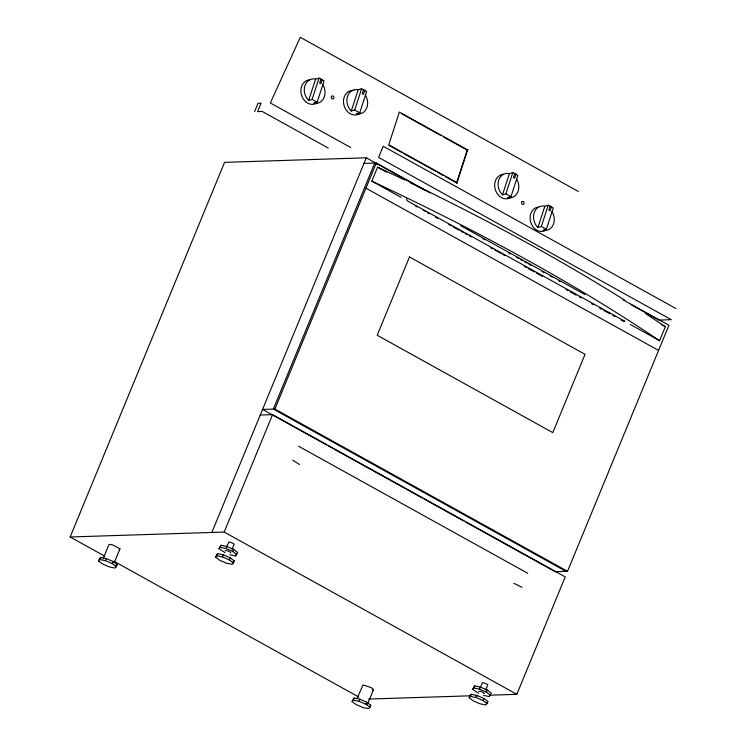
<?xml version="1.0" encoding="UTF-8"?>
<svg xmlns="http://www.w3.org/2000/svg" width="746" height="746" viewBox="0 0 746 746"><rect width="100%" height="100%" fill="white"/><g stroke="black" fill="none" stroke-linecap="round" stroke-linejoin="round"><path stroke-width="1.12" d="M406.617 198.93L407.176 200.739L624.822 321.218L623.665 321.256M317.143 102.193L312.098 99.395L308.685 100.374L315.605 79.095L319.008 78.116L324.053 80.922L317.143 102.193L313.74 103.172A12.421 10.202 73.9 0 0 323.876 97.931A12.421 10.202 73.9 0 0 322.645 84.307M312.098 99.395L319.008 78.116M320.994 78.889L319.652 83.02L320.873 83.692L322.216 79.561M359.74 112.814L354.695 110.016L351.282 110.995L358.201 89.725L361.605 88.746L366.65 91.544L359.74 112.814L356.336 113.793A12.421 10.202 73.9 0 0 366.473 108.562A12.421 10.202 73.9 0 0 365.242 94.928M354.695 110.016L361.605 88.746M363.591 89.511L362.248 93.642L363.47 94.313L364.813 90.182M388.992 144.025L399.362 112.087L467.649 149.946L456.916 182.984L445.707 176.765M456.85 182.005L467.22 150.067L468.078 149.825M510.935 196.655L505.891 193.857L502.487 194.837L509.397 173.566L512.8 172.578L517.855 175.385L510.935 196.655L507.532 197.634A12.421 10.202 73.9 0 0 517.668 192.403A12.421 10.202 73.9 0 0 516.437 178.77M505.891 193.857L512.8 172.578M514.787 173.352L513.444 177.483L514.665 178.154L516.008 174.023M546.38 229.302L541.335 226.504L537.922 227.483L544.841 206.213L548.245 205.225L553.29 208.031L546.38 229.302L542.976 230.281A12.421 10.202 73.9 0 0 553.112 225.05A12.421 10.202 73.9 0 0 551.881 211.416M541.335 226.504L548.245 205.225M550.231 205.999L548.888 210.13L550.11 210.801L551.453 206.67M104.701 556.143L70.152 536.98L224.565 162.348L366.277 157.807L424.194 189.922M254.554 111.723L258.004 103.34L261.091 103.237L257.631 111.62L262.256 111.48L328.305 148.1M98.491 560.871L100.542 557.411L106.249 558.558L113.131 561.533L117.159 564.61L116.292 566.699L115.108 568.07L109.401 566.923L102.519 563.948L98.491 560.871L100.542 557.411M103.06 558.801L108.683 545.167L109.429 544.31L113.038 545.028L119.938 548.851L114.315 562.484M99.675 559.509L105.382 560.647L106.249 558.558M116.292 566.699L112.264 563.631L113.131 561.533M211.855 532.448L366.277 157.807M70.152 536.98L224.182 532.057L272.579 414.627L565.226 576.9L516.819 694.321L489.404 695.197M326.58 444.933L262.564 409.433L274.882 409.041L376.292 163.01L430.144 192.869M215.547 557.122L217.599 553.663L223.306 554.81L230.197 557.794L234.225 560.861L233.358 562.96L232.174 564.321L226.467 563.174L219.576 560.199L215.547 557.122L217.599 553.663M225.003 552.665L219.007 548.739L221.058 545.279L226.765 546.417L233.647 549.401L237.676 552.469L235.633 555.938L229.917 554.791M219.007 548.739L221.058 545.279M401.078 197.364L371.816 181.138L377.579 167.151L404.864 180.084M216.741 555.761L222.448 556.908L223.306 554.81M220.191 547.377L225.898 548.515L226.765 546.417M226.831 546.538L228.929 541.913L232.911 543.219L234.179 544.188L232.025 549.429M233.358 562.96L229.33 559.882L230.197 557.794M236.818 554.567L232.789 551.499L233.647 549.401M235.633 555.938L236.491 553.84M352.112 701.501L354.163 698.042L359.87 699.188L366.752 702.163L370.781 705.24L369.923 707.339L368.729 708.7L363.022 707.553L356.14 704.578L352.112 701.501L354.163 698.042M357.12 698.387L363.05 684.94L371.014 687.551L373.56 689.49L367.508 704.168M353.296 700.14L359.003 701.287L359.87 699.188M369.923 707.339L365.894 704.261L366.752 702.163M469.169 697.762L471.22 694.302L476.927 695.44L483.818 698.424L487.847 701.492L486.979 703.59L485.795 704.951L480.088 703.814L473.206 700.83L469.169 697.762L471.22 694.302M478.624 693.295L472.628 689.369L474.68 685.91L480.387 687.057L487.269 690.031L491.306 693.109L489.255 696.568L483.548 695.421M472.628 689.369L474.68 685.91M470.362 696.391L476.069 697.538L476.927 695.44M473.813 688.008L479.519 689.155L480.387 687.057M480.452 687.169L482.55 682.543L486.532 683.849L487.809 684.819L485.646 690.059M486.979 703.59L482.951 700.522L483.818 698.424M490.439 695.207L486.411 692.129L487.269 690.031M489.255 696.568L490.113 694.47M630.314 324.473L659.585 340.698L665.339 326.72L645.56 313.553M465.784 522.116L555.201 571.697L567.529 571.305L668.938 325.275L623.208 299.92M119.183 549.718L119.938 548.851M115.975 565.972L117.159 564.61M225.096 550.735L227.278 550.66L229.451 551.602L230.728 552.572L230.346 553.01M233.032 562.223L234.225 560.861M372.804 690.348L373.56 689.49M369.596 706.602L370.781 705.24M478.718 691.365L480.9 691.3L484.35 693.211L483.977 693.64M486.662 702.853L487.847 701.492M456.487 183.106L457.335 182.863L389.058 144.994M363.973 163.402L376.292 163.01M260.261 415.028L272.579 414.627M368.599 699.067L470.819 695.794M475.463 695.645L477.785 695.57M225.898 548.515L232.789 551.499M222.448 556.908L229.33 559.882M479.519 689.155L486.411 692.129M476.069 697.538L482.951 700.522M105.382 560.647L112.264 563.631M359.003 701.287L365.894 704.261M371.816 181.138C471.118 227.828 568.48 279.34 659.585 340.698M410.3 182.733C483.734 218.261 555.751 256.866 624.859 300.265M513.919 583.344L521.995 587.279M578.309 191.452L300.293 37.3L270.332 102.939L350.601 147.456M402.001 113.905L440.727 135.38M443.786 137.077L467.22 150.067M388.629 145.125L401.88 152.464M403.922 153.601L435.515 171.114M437.548 172.251L443.665 175.636M675.848 308.499L383.202 146.235L378.595 157.415L671.241 319.68L658.914 320.081L630.463 304.303M377.802 164.745L374.753 163.057L273.344 409.088L565.99 571.361M377.579 167.151L386.661 172.186M661.31 324.482L665.339 326.72M460.73 225.712L585.041 294.642M483.007 238.748L485.049 239.876M508.483 252.875L510.525 254.004M516.633 257.389L518.675 258.517M520.717 259.655L522.75 260.783M524.792 261.911L526.825 263.04M528.867 264.168L530.9 265.306M542.109 271.516L544.151 272.644M550.268 276.039L552.301 277.167M558.418 280.561L560.451 281.69M415.196 205.868L417.228 206.996M423.346 210.381L425.379 211.51M427.421 212.647L429.463 213.776M435.571 217.161L437.613 218.298M448.822 224.509L450.854 225.637M452.897 226.765L459.004 230.16M461.047 231.288L463.089 232.416M465.122 233.554L467.164 234.682M469.197 235.811L471.239 236.939M490.598 247.672L492.64 248.81M494.673 249.938L500.79 253.323M502.823 254.451L504.865 255.589M524.224 266.322L526.266 267.45M528.299 268.579L534.416 271.973M536.449 273.101L542.566 276.496M566 289.485L568.042 290.614M570.075 291.751L576.192 295.136M579.25 296.833L581.283 297.962M591.475 303.613L593.518 304.741M599.625 308.135L601.668 309.264M603.7 310.392L609.818 313.786M612.876 315.474L614.909 316.612M621.026 319.997L623.069 321.125M365.922 188.169L658.559 350.433M274.882 409.041L567.529 571.305M328.613 446.052L422.096 497.89M424.129 499.018L463.751 520.997M298.521 446.192L527.758 573.301M224.182 532.057L516.819 694.321M113.849 561.206L358.733 696.997M292.758 460.17L299.519 464.506M351.282 110.995A12.421 10.202 73.9 0 1 347.515 96.355A12.421 10.202 73.9 0 1 358.201 89.725M360.523 112.935A12.421 10.202 73.9 0 1 344.083 105.671A12.421 10.202 73.9 0 1 353.893 90.546M308.685 100.374A12.421 10.202 73.9 0 1 304.918 85.725A12.421 10.202 73.9 0 1 315.605 79.095M317.199 102.864A12.421 10.202 73.9 0 1 301.654 95.572A12.421 10.202 73.9 0 1 309.487 79.878M502.487 194.837A12.421 10.202 73.9 0 1 498.71 180.187A12.421 10.202 73.9 0 1 509.397 173.566M511.001 197.326A12.421 10.202 73.9 0 1 495.447 190.034A12.421 10.202 73.9 0 1 503.28 174.34M537.922 227.483A12.421 10.202 73.9 0 1 534.155 212.834A12.421 10.202 73.9 0 1 544.841 206.213M544.869 230.84A12.421 10.202 73.9 0 1 530.723 222.159A12.421 10.202 73.9 0 1 537.838 207.099M409.47 256.969L377.206 335.252L552.786 432.615L585.05 354.331L409.47 256.969M521.557 202.231A1.557 1.278 73.9 0 0 523.002 204.432A1.557 1.278 73.9 0 0 523.776 202.045A1.557 1.278 73.9 0 0 521.557 202.231M331.345 96.756A1.557 1.278 73.9 0 0 332.781 98.957A1.557 1.278 73.9 0 0 333.555 96.57A1.557 1.278 73.9 0 0 331.345 96.756"/></g></svg>
